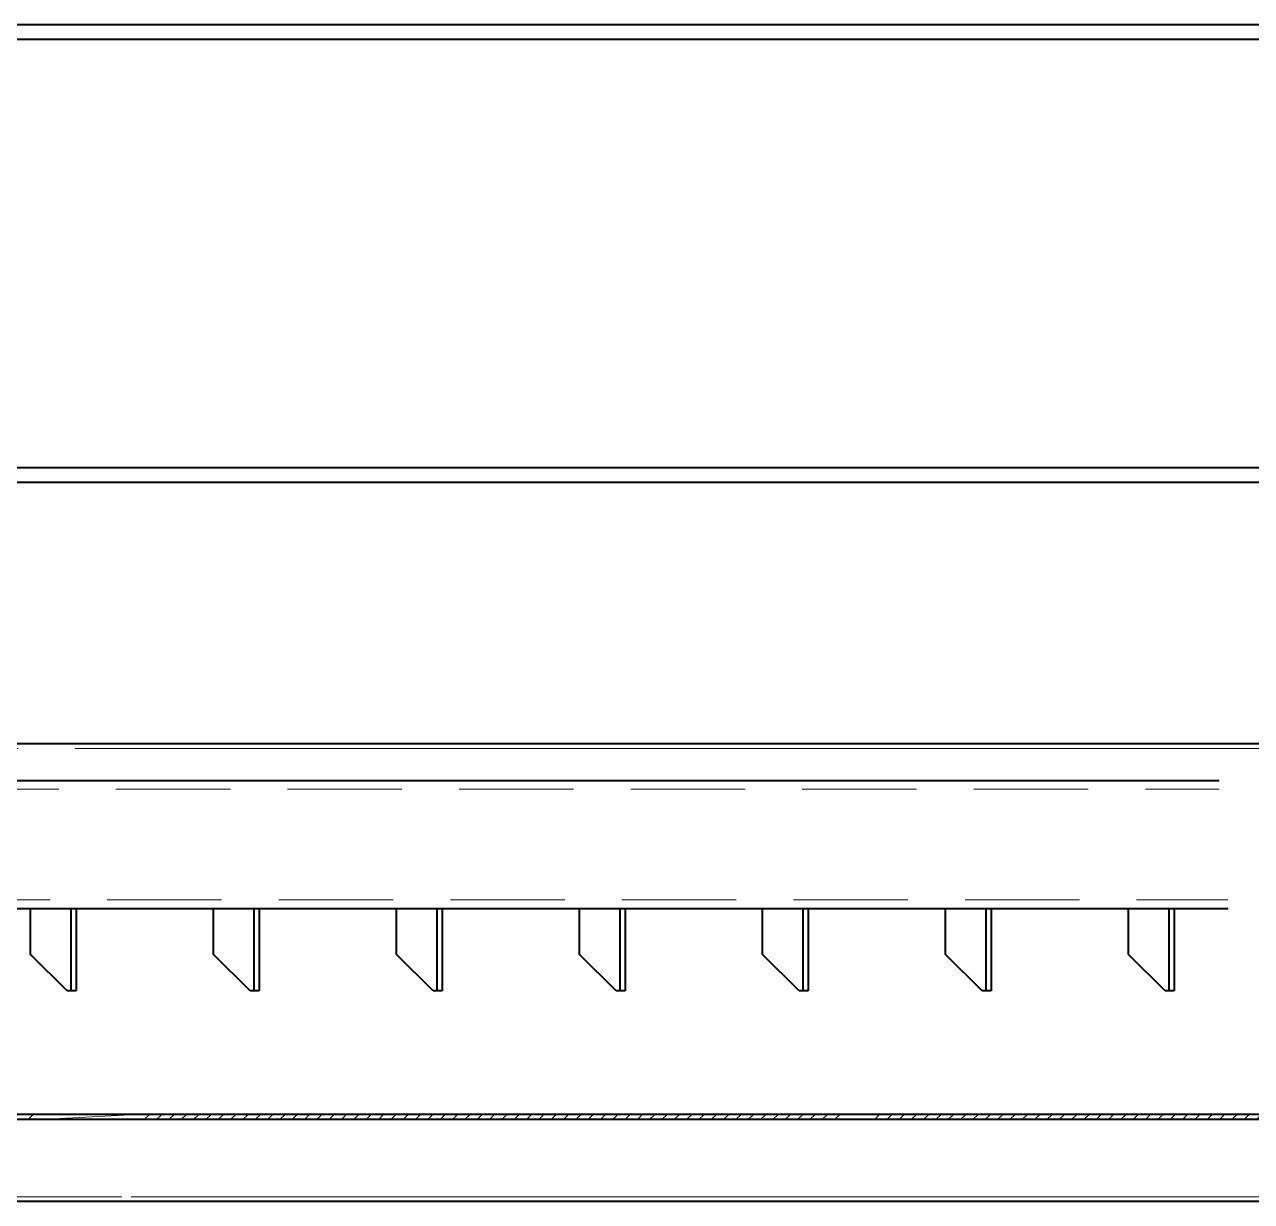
# Model space of a CAD drawing. Header units: millimetres. Extents: x 52110 to 400893, y -153728 to 31997.
# Drawn here: x 178821 to 180162, y -22282 to -20996 of the extents above; entities that cross this region are included whole.
import ezdxf

# ---------------------------------------------------------------- set-up
doc = ezdxf.new("R2010")
doc.units = ezdxf.units.MM
doc.header["$LTSCALE"] = 500
doc.linetypes.add('DASHED2', pattern=[0.375, 0.25, -0.125])
for name, color, linetype, lineweight in [('SHI', 7, 'Continuous', 40), ('XI', 2, 'Continuous', 20), ('XU', 6, 'DASHED2', 20)]:
    doc.layers.add(name, color=color, linetype=linetype, lineweight=lineweight)

# ---------------------------------------------------------------- blocks, each defined once
blk = doc.blocks.new('SFC43')
at = {"layer": 'XI'}
h = blk.add_hatch(dxfattribs=at)
h.set_pattern_fill('ANSI31', color=256, scale=3, style=0)
h.set_pattern_definition([(44.99999999941044, (177781.209196713, 92236.05893673506), (-6.735192090796772, 6.735192090804048), [])])
edge = h.paths.add_edge_path()
edge.add_line((177771.209196713, 90548.32525918065), (177771.209196713, 90542.7350892369))
edge.add_line((177771.209196713, 90542.7350892369), (177181.3013283066, 90542.7350892369))
edge.add_arc((176991.2091967132, 90714.57525918062), 256.2499999999845, 317.8869355487022, 319.5502811383454)
edge.add_line((177186.2091967132, 90548.32525918065), (177771.209196713, 90548.32525918065))
edge = h.paths.add_edge_path()
edge.add_line((173181.209196713, 90548.32525918065), (173181.209196713, 90542.7350892369))
edge.add_line((173181.209196713, 90542.7350892369), (174408.3455598168, 90542.7350892369))
edge.add_arc((174671.2091967132, 90909.82664806957), 451.5013888888959, 233.193658397331, 234.39464547337332, ccw=False)
edge.add_line((174400.7091967133, 90548.32525918065), (173181.209196713, 90548.32525918065))
edge = h.paths.add_edge_path()
edge.add_arc((174671.2091967132, 90909.82664806957), 451.5013888888959, 305.6053545266267, 306.8063416026689)
edge.add_line((174941.7091967132, 90548.32525918065), (176796.2091967132, 90548.32525918065))
edge.add_arc((176991.2091967132, 90714.57525918062), 256.2499999999639, 220.4497188616546, 222.1130644512978)
edge.add_line((176801.1170651198, 90542.7350892369), (174934.0728336096, 90542.7350892369))
at = {"layer": 'SHI'}
for p, q in [((173560.2091967142, 90953.32525918068), (171792.2091967154, 90953.32525918126)), ((174218.2091967128, 90953.32525918065), (172371.1610097005, 90953.32525918068)), ((174218.2091967128, 90953.32525918065), (172371.1610097005, 90953.32525918068)), ((171792.2091967154, 90913.32525918126), (173560.2091967141, 90913.32525918068)), ((171782.2091967154, 90773.32525918126), (173570.2091967142, 90773.32525918083)), ((172261.2091967145, 90773.32525918065), (172311.2091967145, 90773.32525918065)), ((172261.2091967145, 90723.32525918065), (172261.2091967145, 90773.32525918065)), ((172305.2091967145, 90773.32525918065), (172305.2091967145, 90683.32525918065)), ((172311.2091967145, 90773.32525918065), (172311.2091967145, 90683.32525918065)), ((172461.2091967145, 90773.32525918065), (172511.2091967145, 90773.32525918065)), ((172461.2091967145, 90723.32525918065), (172461.2091967145, 90773.32525918065)), ((172505.2091967145, 90773.32525918065), (172505.2091967145, 90683.32525918065)), ((172511.2091967145, 90773.32525918065), (172511.2091967145, 90683.32525918065)), ((172661.2091967145, 90773.32525918065), (172711.2091967145, 90773.32525918065)), ((172661.2091967145, 90723.32525918065), (172661.2091967145, 90773.32525918065)), ((172705.2091967145, 90773.32525918065), (172705.2091967145, 90683.32525918065)), ((172711.2091967145, 90773.32525918065), (172711.2091967145, 90683.32525918065)), ((172861.2091967145, 90773.32525918065), (172911.2091967145, 90773.32525918065)), ((172861.2091967145, 90723.32525918065), (172861.2091967145, 90773.32525918065)), ((172905.2091967145, 90773.32525918065), (172905.2091967145, 90683.32525918065)), ((172911.2091967145, 90773.32525918065), (172911.2091967145, 90683.32525918065)), ((173061.2091967145, 90773.32525918065), (173111.2091967145, 90773.32525918065)), ((173061.2091967145, 90723.32525918065), (173061.2091967145, 90773.32525918065)), ((173105.2091967145, 90773.32525918065), (173105.2091967145, 90683.32525918065)), ((173111.2091967145, 90773.32525918065), (173111.2091967145, 90683.32525918065)), ((173261.2091967145, 90773.32525918065), (173311.2091967145, 90773.32525918065)), ((173261.2091967145, 90723.32525918065), (173261.2091967145, 90773.32525918065)), ((173305.2091967145, 90773.32525918065), (173305.2091967145, 90683.32525918065)), ((173311.2091967145, 90773.32525918065), (173311.2091967145, 90683.32525918065)), ((173461.2091967145, 90773.32525918065), (173511.2091967145, 90773.32525918065)), ((173461.2091967145, 90723.32525918065), (173461.2091967145, 90773.32525918065)), ((173505.2091967145, 90773.32525918065), (173505.2091967145, 90683.32525918065)), ((173511.2091967145, 90773.32525918065), (173511.2091967145, 90683.32525918065)), ((172301.2091967145, 90683.32525918065), (172261.2091967145, 90723.32525918065)), ((172501.2091967145, 90683.32525918065), (172461.2091967145, 90723.32525918065)), ((172701.2091967145, 90683.32525918065), (172661.2091967145, 90723.32525918065)), ((172901.2091967145, 90683.32525918065), (172861.2091967145, 90723.32525918065)), ((173101.2091967145, 90683.32525918065), (173061.2091967145, 90723.32525918065)), ((173301.2091967145, 90683.32525918065), (173261.2091967145, 90723.32525918065)), ((173501.2091967145, 90683.32525918065), (173461.2091967145, 90723.32525918065)), ((172311.2091967145, 90683.32525918065), (172301.2091967145, 90683.32525918065)), ((172511.2091967145, 90683.32525918065), (172501.2091967145, 90683.32525918065)), ((172711.2091967145, 90683.32525918065), (172701.2091967145, 90683.32525918065)), ((172911.2091967145, 90683.32525918065), (172901.2091967145, 90683.32525918065)), ((173111.2091967145, 90683.32525918065), (173101.2091967145, 90683.32525918065)), ((173311.2091967145, 90683.32525918065), (173301.2091967145, 90683.32525918065)), ((173511.2091967145, 90683.32525918065), (173501.2091967145, 90683.32525918065)), ((173736.2091967142, 90548.32525918068), (171316.2091967131, 90548.32525918126)), ((174400.7091967133, 90548.32525918065), (172371.1610097005, 90548.32525918068)), ((174400.7091967133, 90548.32525918065), (172371.1610097005, 90548.32525918068)), ((173741.1170651209, 90542.73508923693), (171311.3013283064, 90542.73508923751)), ((174408.3455598168, 90542.7350892369), (172371.1610097005, 90542.73508923693)), ((174408.3455598168, 90542.7350892369), (172371.1610097005, 90542.73508923693)), ((173861.2091827059, 90453.32525918068), (171191.2091827049, 90453.32525918126)), ((174532.2091967111, 90453.32525918065), (172371.1610097005, 90453.32525918068)), ((174532.2091967111, 90453.32525918065), (172371.1610097005, 90453.32525918068))]:
    blk.add_line(p, q, dxfattribs=at)
at = {"layer": 'XI'}
for p, q in [((172258.7233528325, 90542.73508923751), (172264.3135227773, 90548.32525918231)), ((172272.1937370141, 90542.73508923751), (172377.7839069586, 90548.32525918173)), ((172385.6641211954, 90542.73508923693), (172391.2542911401, 90548.3252591817)), ((172399.1345053769, 90542.73508923693), (172404.7246753217, 90548.32525918173)), ((172412.6048895585, 90542.73508923693), (172418.1950595033, 90548.3252591817)), ((172426.0752737401, 90542.73508923693), (172431.6654436849, 90548.3252591817)), ((172439.5456579217, 90542.73508923693), (172445.1358278665, 90548.32525918167)), ((172453.0160421034, 90542.73508923693), (172458.6062120481, 90548.32525918167)), ((172466.4864262849, 90542.73508923693), (172472.0765962297, 90548.32525918164)), ((172479.9568104665, 90542.73508923693), (172485.5469804113, 90548.32525918164)), ((172493.4271946481, 90542.73508923693), (172499.0173645928, 90548.32525918161)), ((172506.8975788298, 90542.73508923693), (172512.4877487745, 90548.32525918164)), ((172520.3679630114, 90542.73508923696), (172525.958132956, 90548.32525918161)), ((172533.8383471929, 90542.73508923693), (172539.4285171376, 90548.32525918161)), ((172547.3087313746, 90542.73508923693), (172552.8989013192, 90548.32525918158)), ((172560.7791155562, 90542.73508923696), (172566.3692855008, 90548.32525918158)), ((172574.2494997378, 90542.73508923693), (172579.8396696824, 90548.32525918158)), ((172587.7198839194, 90542.73508923693), (172593.310053864, 90548.32525918158)), ((172601.190268101, 90542.73508923696), (172606.7804380456, 90548.32525918155)), ((172614.6606522826, 90542.73508923693), (172620.2508222272, 90548.32525918155)), ((172628.1310364642, 90542.73508923693), (172633.7212064088, 90548.32525918153)), ((172641.6014206458, 90542.73508923693), (172647.1915905903, 90548.3252591815)), ((172655.0718048274, 90542.73508923696), (172660.661974772, 90548.32525918153)), ((172668.542189009, 90542.73508923693), (172674.1323589536, 90548.32525918153)), ((172682.0125731906, 90542.73508923693), (172687.6027431352, 90548.3252591815)), ((172695.4829573722, 90542.73508923693), (172701.0731273167, 90548.32525918147)), ((172708.9533415538, 90542.73508923693), (172714.5435114983, 90548.32525918147)), ((172722.4237257354, 90542.73508923693), (172728.0138956799, 90548.32525918147)), ((172735.894109917, 90542.73508923696), (172741.4842798615, 90548.32525918147)), ((172749.3644940986, 90542.73508923693), (172754.9546640431, 90548.32525918144)), ((172762.8348782802, 90542.73508923693), (172768.4250482247, 90548.32525918144)), ((172776.3052624618, 90542.73508923696), (172781.8954324063, 90548.32525918141)), ((172789.7756466434, 90542.73508923696), (172795.3658165878, 90548.32525918141)), ((172803.246030825, 90542.73508923693), (172808.8362007694, 90548.32525918138)), ((172816.7164150066, 90542.73508923693), (172822.306584951, 90548.32525918138)), ((172830.1867991882, 90542.73508923696), (172835.7769691326, 90548.32525918138)), ((172843.6571833698, 90542.73508923693), (172849.2473533142, 90548.32525918138)), ((172857.1275675514, 90542.73508923693), (172862.7177374958, 90548.32525918135)), ((172870.597951733, 90542.73508923693), (172876.1881216774, 90548.32525918135)), ((172884.0683359146, 90542.73508923693), (172889.658505859, 90548.32525918135)), ((172897.5387200962, 90542.73508923693), (172903.1288900406, 90548.32525918132)), ((172911.0091042778, 90542.7350892369), (172916.5992742222, 90548.32525918132)), ((172924.4794884594, 90542.73508923693), (172930.0696584038, 90548.32525918132)), ((172937.949872641, 90542.73508923693), (172943.5400425853, 90548.32525918129)), ((172951.4202568226, 90542.73508923693), (172957.0104267669, 90548.32525918129)), ((172964.8906410042, 90542.73508923693), (172970.4808109485, 90548.32525918126)), ((172978.3610251858, 90542.73508923693), (172983.9511951301, 90548.32525918129)), ((172991.8314093674, 90542.73508923693), (172997.4215793117, 90548.32525918126)), ((173005.301793549, 90542.73508923693), (173010.8919634933, 90548.32525918126)), ((173018.7721777306, 90542.73508923693), (173024.3623476749, 90548.32525918123)), ((173032.2425619122, 90542.73508923693), (173037.8327318565, 90548.32525918123)), ((173045.7129460938, 90542.73508923693), (173051.3031160381, 90548.3252591812)), ((173059.1833302754, 90542.73508923693), (173064.7735002197, 90548.32525918118)), ((173072.653714457, 90542.73508923693), (173078.2438844013, 90548.3252591812)), ((173086.1240986386, 90542.73508923693), (173091.7142685828, 90548.3252591812)), ((173099.5944828202, 90542.73508923693), (173105.1846527644, 90548.32525918118)), ((173113.0648670018, 90542.73508923693), (173118.655036946, 90548.32525918118)), ((173126.5352511834, 90542.73508923693), (173132.1254211276, 90548.32525918115)), ((173140.005635365, 90542.73508923693), (173145.5958053092, 90548.32525918112))]:
    blk.add_line(p, q, dxfattribs=at)
at = {"layer": 'XU'}
for p, q in [((173560.2091967142, 90948.32525918068), (171792.2091967154, 90948.32525918126)), ((174218.2091967128, 90948.32525918065), (172371.1610097005, 90948.32525918068)), ((174218.2091967128, 90948.32525918065), (172371.1610097005, 90948.32525918068)), ((171792.2091967154, 90903.82525918126), (173560.2091967141, 90903.82525918068)), ((171782.6466967153, 90782.82525918126), (173569.7716967142, 90782.82525918065)), ((173861.2091827059, 90458.32525918068), (171191.2091827049, 90458.32525918126)), ((174696.2091967109, 90458.32525918065), (172371.1610097005, 90458.32525918068)), ((174696.2091967109, 90458.32525918065), (172371.1610097005, 90458.32525918068))]:
    blk.add_line(p, q, dxfattribs=at)

msp = doc.modelspace()

# ---------------------------------------------------------------- linework, layer by layer
at = {"layer": 'SHI'}
for p, q in [((178358.4088382619, -20996.45828967212), (180784.4088382612, -20996.45828967212)), ((178358.4088382619, -21012.45828967212), (180784.4088382612, -21012.45828967212)), ((178358.4088382619, -21480.45828967212), (180784.4088382612, -21480.45828967212)), ((178358.4088382619, -21496.45828967212), (180784.4088382612, -21496.45828967215))]:
    msp.add_line(p, q, dxfattribs=at)

# ---------------------------------------------------------------- block references
msp.add_blockref('SFC43', (6566.199432613823, -112735.7765700804), dxfattribs=at)

doc.saveas('drawing.dxf')
